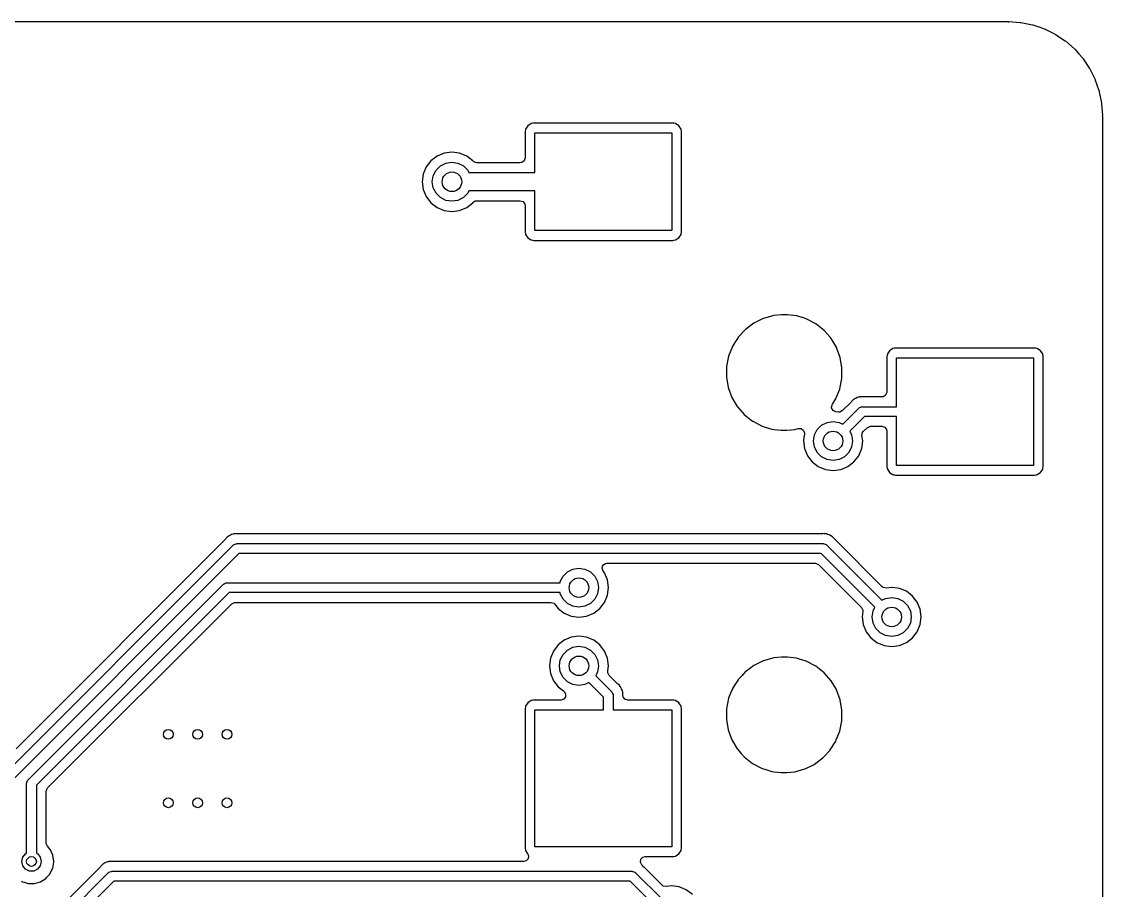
# Model space of a CAD drawing. Extents: x 0.6 to 14.8, y -5.2 to -0.6.
# Drawn here: x 13.93 to 14.8, y -1.293 to -0.594 of the extents above; entities that cross this region are included whole.
import ezdxf

# ---------------------------------------------------------------- set-up
doc = ezdxf.new("R2010")
doc.units = 0
doc.header["$MEASUREMENT"] = 0
doc.layers.add('BLACK', color=7, linetype='CONTINUOUS')

msp = doc.modelspace()

# ---------------------------------------------------------------- linework, layer by layer
at = {"layer": 'BLACK', "linetype": 'CONTINUOUS'}
for p, q in [((13.8593, -0.593524), (14.7239, -0.593524)), ((14.7239, -0.593524), (14.7244, -0.593677)), ((14.7244, -0.593677), (14.7248, -0.593558)), ((14.7248, -0.593567), (14.7248, -0.593549)), ((14.7248, -0.593549), (14.734, -0.594155)), ((14.7248, -0.593558), (14.7248, -0.593567)), ((14.734, -0.594155), (14.7346, -0.594221)), ((14.7346, -0.594221), (14.7438, -0.596055)), ((14.7438, -0.596055), (14.7443, -0.596187)), ((14.7443, -0.596187), (14.7507, -0.598373)), ((14.7507, -0.598373), (14.7532, -0.599208)), ((14.7532, -0.599208), (14.7536, -0.599403)), ((14.7536, -0.599403), (14.7621, -0.60356)), ((14.7621, -0.60356), (14.7625, -0.603815)), ((14.7625, -0.603815), (14.7703, -0.609037)), ((14.7703, -0.609037), (14.7707, -0.609348)), ((14.7707, -0.609348), (14.7778, -0.615546)), ((14.7778, -0.615546), (14.7782, -0.615906)), ((14.7782, -0.615906), (14.7813, -0.61944)), ((14.7813, -0.61944), (14.7844, -0.622974)), ((14.7844, -0.622974), (14.7847, -0.623378)), ((14.7847, -0.623378), (14.7899, -0.631194)), ((14.7899, -0.631194), (14.7901, -0.631635)), ((14.7901, -0.631635), (14.7943, -0.640067)), ((14.7943, -0.640067), (14.7945, -0.640537)), ((14.7945, -0.640537), (14.7971, -0.648097)), ((14.7971, -0.648097), (14.7975, -0.649439)), ((14.7975, -0.649439), (14.7976, -0.649931)), ((14.7976, -0.649931), (14.7995, -0.659151)), ((14.7995, -0.659151), (14.7995, -0.659656)), ((14.7995, -0.659656), (14.8002, -0.668899)), ((14.8002, -0.668899), (14.8, -0.669291)), ((14.8, -0.669291), (14.8002, -0.669762)), ((14.8002, -0.669762), (14.8002, -4.48772)), ((14.3374, -0.67738), (14.3356, -0.679991)), ((14.34, -0.675635), (14.3374, -0.67738)), ((14.3404, -0.67556), (14.34, -0.675635)), ((14.3413, -0.675383), (14.3404, -0.67556)), ((14.3404, -0.67556), (14.3404, -0.67556)), ((14.3423, -0.675177), (14.3413, -0.675383)), ((14.4541, -0.675177), (14.3423, -0.675177)), ((14.4551, -0.675383), (14.4541, -0.675177)), ((14.456, -0.67556), (14.4551, -0.675383)), ((14.4564, -0.675635), (14.456, -0.67556)), ((14.456, -0.67556), (14.456, -0.67556)), ((14.459, -0.67738), (14.4564, -0.675635)), ((14.4608, -0.679991), (14.459, -0.67738)), ((14.3356, -0.679991), (14.3352, -0.682293)), ((14.3352, -0.682293), (14.3352, -0.703268)), ((14.3431, -0.715059), (14.3431, -0.683071)), ((14.3431, -0.683071), (14.4533, -0.683071)), ((14.4533, -0.683071), (14.4533, -0.761811)), ((14.4612, -0.682293), (14.4608, -0.679991)), ((14.4612, -0.762589), (14.4612, -0.682293)), ((14.2642, -0.70179), (14.2593, -0.705579)), ((14.27, -0.699408), (14.2642, -0.70179)), ((14.2762, -0.698595), (14.27, -0.699408)), ((14.2823, -0.699408), (14.2762, -0.698595)), ((14.2881, -0.70179), (14.2823, -0.699408)), ((14.293, -0.705579), (14.2881, -0.70179)), ((14.3352, -0.703268), (14.3344, -0.705559)), ((14.2555, -0.710518), (14.2531, -0.716269)), ((14.2593, -0.705579), (14.2555, -0.710518)), ((14.2612, -0.717575), (14.2634, -0.713184)), ((14.2634, -0.713184), (14.2669, -0.709701)), ((14.2669, -0.709701), (14.2713, -0.707464)), ((14.2713, -0.707464), (14.2762, -0.706693)), ((14.2762, -0.706693), (14.281, -0.707464)), ((14.281, -0.707464), (14.2854, -0.709701)), ((14.2854, -0.709701), (14.2889, -0.713184)), ((14.2889, -0.713184), (14.2898, -0.715059)), ((14.2932, -0.705782), (14.293, -0.705579)), ((14.2933, -0.705963), (14.2932, -0.705782)), ((14.2934, -0.705942), (14.2933, -0.705963)), ((14.2939, -0.706421), (14.2934, -0.705942)), ((14.2962, -0.707165), (14.2939, -0.706421)), ((14.3313, -0.707165), (14.2962, -0.707165)), ((14.3325, -0.706975), (14.3313, -0.707165)), ((14.3344, -0.705559), (14.3325, -0.706975)), ((14.2531, -0.716269), (14.2523, -0.722441)), ((14.2523, -0.722441), (14.2531, -0.728613)), ((14.2604, -0.722441), (14.2612, -0.717575)), ((14.2612, -0.727307), (14.2604, -0.722441)), ((14.2898, -0.715059), (14.3431, -0.715059)), ((14.2531, -0.728613), (14.2555, -0.734364)), ((14.2634, -0.731697), (14.2612, -0.727307)), ((14.2898, -0.729823), (14.2889, -0.731697)), ((14.3431, -0.729823), (14.2898, -0.729823)), ((14.3431, -0.761811), (14.3431, -0.729823)), ((14.2555, -0.734364), (14.2593, -0.739302)), ((14.2593, -0.739302), (14.2642, -0.743092)), ((14.2669, -0.735181), (14.2634, -0.731697)), ((14.2713, -0.737418), (14.2669, -0.735181)), ((14.2762, -0.738189), (14.2713, -0.737418)), ((14.281, -0.737418), (14.2762, -0.738189)), ((14.2854, -0.735181), (14.281, -0.737418)), ((14.2889, -0.731697), (14.2854, -0.735181)), ((14.2881, -0.743092), (14.293, -0.739302)), ((14.293, -0.739302), (14.2932, -0.7391)), ((14.2932, -0.7391), (14.2933, -0.738919)), ((14.2933, -0.738919), (14.2934, -0.738992)), ((14.2934, -0.738992), (14.295, -0.737877)), ((14.295, -0.737877), (14.2962, -0.737717)), ((14.2962, -0.737717), (14.3313, -0.737717)), ((14.3313, -0.737717), (14.3336, -0.738461)), ((14.3336, -0.738461), (14.335, -0.74041)), ((14.2642, -0.743092), (14.27, -0.745474)), ((14.27, -0.745474), (14.2762, -0.746287)), ((14.2762, -0.746287), (14.2823, -0.745474)), ((14.2823, -0.745474), (14.2881, -0.743092)), ((14.335, -0.74041), (14.3352, -0.741614)), ((14.3352, -0.741614), (14.3352, -0.762589)), ((14.3352, -0.762589), (14.3356, -0.764891)), ((14.3356, -0.764891), (14.3374, -0.767502)), ((14.4533, -0.761811), (14.3431, -0.761811)), ((14.459, -0.767502), (14.4608, -0.764891)), ((14.4608, -0.764891), (14.4612, -0.762589)), ((14.3374, -0.767502), (14.34, -0.769247)), ((14.34, -0.769247), (14.3404, -0.769322)), ((14.3404, -0.769322), (14.3404, -0.769322)), ((14.3404, -0.769322), (14.3413, -0.769499)), ((14.3413, -0.769499), (14.3423, -0.769705)), ((14.3423, -0.769705), (14.4541, -0.769705)), ((14.4541, -0.769705), (14.4551, -0.769499)), ((14.4551, -0.769499), (14.456, -0.769322)), ((14.456, -0.769322), (14.4564, -0.769247)), ((14.456, -0.769322), (14.456, -0.769322)), ((14.4564, -0.769247), (14.459, -0.767502)), ((14.5236, -0.834137), (14.5195, -0.836187)), ((14.527, -0.832488), (14.5236, -0.834137)), ((14.5271, -0.832409), (14.527, -0.832488)), ((14.527, -0.832488), (14.527, -0.832488)), ((14.5354, -0.83009), (14.5271, -0.832409)), ((14.5417, -0.829508), (14.5354, -0.83009)), ((14.5466, -0.829508), (14.5417, -0.829508)), ((14.5514, -0.830074), (14.5466, -0.829508)), ((14.5534, -0.830308), (14.5514, -0.830074)), ((14.5536, -0.830329), (14.5534, -0.830308)), ((14.5534, -0.830308), (14.5534, -0.830308)), ((14.5537, -0.830382), (14.5536, -0.830329)), ((14.5585, -0.831856), (14.5537, -0.830382)), ((14.5537, -0.830382), (14.5537, -0.830382)), ((14.5617, -0.832862), (14.5585, -0.831856)), ((14.5693, -0.836839), (14.5617, -0.832862)), ((14.5126, -0.841298), (14.5068, -0.84757)), ((14.5195, -0.836187), (14.5126, -0.841298)), ((14.576, -0.842127), (14.5693, -0.836839)), ((14.5761, -0.842261), (14.576, -0.842127)), ((14.5808, -0.84757), (14.5761, -0.842261)), ((14.5057, -0.849408), (14.5023, -0.854794)), ((14.5067, -0.847721), (14.5057, -0.849408)), ((14.5068, -0.84757), (14.5067, -0.847721)), ((14.5067, -0.847721), (14.5067, -0.847721)), ((14.5816, -0.848549), (14.5808, -0.84757)), ((14.5817, -0.848703), (14.5816, -0.848549)), ((14.5859, -0.855736), (14.5817, -0.848703)), ((14.5817, -0.848703), (14.5817, -0.848703)), ((14.5009, -0.858269), (14.4991, -0.862728)), ((14.5022, -0.85496), (14.5009, -0.858269)), ((14.5023, -0.854794), (14.5022, -0.85496)), ((14.5022, -0.85496), (14.5022, -0.85496)), ((14.586, -0.85589), (14.5859, -0.855736)), ((14.5859, -0.855736), (14.5859, -0.855736)), ((14.589, -0.863904), (14.586, -0.85589)), ((14.627, -0.861093), (14.6265, -0.863396)), ((14.6287, -0.858482), (14.627, -0.861093)), ((14.6313, -0.856738), (14.6287, -0.858482)), ((14.6317, -0.856663), (14.6313, -0.856738)), ((14.6327, -0.856459), (14.6317, -0.856663)), ((14.6317, -0.856663), (14.6317, -0.856663)), ((14.6336, -0.85628), (14.6327, -0.856459)), ((14.7454, -0.85628), (14.6336, -0.85628)), ((14.7463, -0.856459), (14.7454, -0.85628)), ((14.7474, -0.856663), (14.7463, -0.856459)), ((14.7477, -0.856738), (14.7474, -0.856663)), ((14.7474, -0.856663), (14.7474, -0.856663)), ((14.7503, -0.858482), (14.7477, -0.856738)), ((14.7521, -0.861093), (14.7503, -0.858482)), ((14.7525, -0.863396), (14.7521, -0.861093)), ((14.4991, -0.862728), (14.4974, -0.871105)), ((14.5904, -0.872322), (14.589, -0.863904)), ((14.6265, -0.863396), (14.6265, -0.891752)), ((14.6344, -0.903543), (14.6344, -0.864173)), ((14.6344, -0.864173), (14.7447, -0.864173)), ((14.7447, -0.864173), (14.7447, -0.950787)), ((14.7525, -0.951565), (14.7525, -0.863396)), ((14.4974, -0.876977), (14.4973, -0.879646)), ((14.4974, -0.871105), (14.4974, -0.872501)), ((14.4974, -0.872501), (14.4974, -0.876977)), ((14.5903, -0.880863), (14.5904, -0.872322)), ((14.4973, -0.879646), (14.4988, -0.888065)), ((14.5886, -0.889241), (14.5903, -0.880863)), ((14.4988, -0.888065), (14.5017, -0.896079)), ((14.5017, -0.896079), (14.5018, -0.896232)), ((14.5018, -0.896232), (14.5018, -0.896232)), ((14.5018, -0.896232), (14.5053, -0.902006)), ((14.5856, -0.896802), (14.5886, -0.889407)), ((14.5886, -0.889407), (14.5886, -0.889241)), ((14.6025, -0.896252), (14.6016, -0.896802)), ((14.603, -0.896169), (14.6025, -0.896252)), ((14.6038, -0.895918), (14.603, -0.896169)), ((14.6039, -0.895881), (14.6038, -0.895918)), ((14.6042, -0.895739), (14.6039, -0.895881)), ((14.6039, -0.895881), (14.6039, -0.895881)), ((14.6046, -0.895726), (14.6042, -0.895739)), ((14.6054, -0.895695), (14.6046, -0.895726)), ((14.6046, -0.895726), (14.6046, -0.895726)), ((14.6056, -0.895682), (14.6054, -0.895695)), ((14.6058, -0.89565), (14.6056, -0.895682)), ((14.6065, -0.89565), (14.6058, -0.89565)), ((14.6067, -0.895647), (14.6065, -0.89565)), ((14.607, -0.895635), (14.6067, -0.895647)), ((14.6086, -0.895574), (14.607, -0.895635)), ((14.6088, -0.895638), (14.6086, -0.895574)), ((14.609, -0.89565), (14.6088, -0.895638)), ((14.6226, -0.89565), (14.609, -0.89565)), ((14.6238, -0.895459), (14.6226, -0.89565)), ((14.6258, -0.894043), (14.6238, -0.895459)), ((14.6265, -0.891752), (14.6258, -0.894043)), ((14.5053, -0.902006), (14.5061, -0.903419)), ((14.5061, -0.903419), (14.5062, -0.903554)), ((14.5062, -0.903554), (14.5062, -0.903554)), ((14.5062, -0.903554), (14.51, -0.907864)), ((14.5821, -0.904394), (14.5824, -0.902006)), ((14.5833, -0.906511), (14.5821, -0.904394)), ((14.5824, -0.902006), (14.5827, -0.901604)), ((14.5827, -0.901604), (14.5844, -0.898851)), ((14.5844, -0.898851), (14.5855, -0.897174)), ((14.5855, -0.897174), (14.5856, -0.896802)), ((14.5977, -0.899875), (14.5909, -0.906725)), ((14.5911, -0.917659), (14.6041, -0.904696)), ((14.5981, -0.899479), (14.5977, -0.899875)), ((14.5988, -0.898564), (14.5981, -0.899479)), ((14.5991, -0.898376), (14.5988, -0.898564)), ((14.5998, -0.897809), (14.5991, -0.898371)), ((14.5991, -0.898371), (14.5991, -0.898375)), ((14.5991, -0.898375), (14.5991, -0.898376)), ((14.6, -0.897637), (14.5998, -0.897809)), ((14.6002, -0.897479), (14.6, -0.897637)), ((14.6005, -0.897326), (14.6002, -0.897479)), ((14.6011, -0.897065), (14.6005, -0.897326)), ((14.6016, -0.896802), (14.6011, -0.897065)), ((14.6041, -0.904696), (14.6044, -0.904552)), ((14.6044, -0.904552), (14.6045, -0.904295)), ((14.6045, -0.904295), (14.6054, -0.90401)), ((14.6054, -0.90401), (14.6062, -0.903592)), ((14.6062, -0.903592), (14.6066, -0.903641)), ((14.6066, -0.903641), (14.6069, -0.903543)), ((14.6069, -0.903543), (14.6344, -0.903543)), ((14.51, -0.907864), (14.5117, -0.909841)), ((14.5117, -0.909841), (14.5184, -0.91513)), ((14.5854, -0.907548), (14.5833, -0.906511)), ((14.5876, -0.907834), (14.5854, -0.907548)), ((14.5887, -0.907819), (14.5876, -0.907834)), ((14.5909, -0.906725), (14.5887, -0.907819)), ((14.6085, -0.911417), (14.5967, -0.923226)), ((14.6344, -0.911417), (14.6085, -0.911417)), ((14.6344, -0.950787), (14.6344, -0.911417)), ((14.5184, -0.91513), (14.5186, -0.915213)), ((14.5186, -0.915213), (14.5186, -0.915213)), ((14.5186, -0.915213), (14.5191, -0.915473)), ((14.5191, -0.915473), (14.526, -0.919107)), ((14.526, -0.919107), (14.5285, -0.919883)), ((14.5285, -0.919883), (14.534, -0.921587)), ((14.534, -0.921587), (14.534, -0.921587)), ((14.534, -0.921587), (14.5342, -0.92164)), ((14.5342, -0.92164), (14.5343, -0.921661)), ((14.5343, -0.921661), (14.5343, -0.921661)), ((14.5343, -0.921661), (14.5358, -0.92183)), ((14.5358, -0.92183), (14.5411, -0.922461)), ((14.5411, -0.922461), (14.546, -0.922461)), ((14.546, -0.922461), (14.5524, -0.921878)), ((14.5524, -0.921878), (14.5552, -0.921073)), ((14.5552, -0.921073), (14.5576, -0.921167)), ((14.5576, -0.921167), (14.5595, -0.922659)), ((14.5595, -0.922659), (14.5602, -0.924977)), ((14.5683, -0.926236), (14.5705, -0.921846)), ((14.5705, -0.921846), (14.574, -0.918362)), ((14.574, -0.918362), (14.5784, -0.916125)), ((14.5784, -0.916125), (14.5832, -0.915354)), ((14.5832, -0.915354), (14.5881, -0.916125)), ((14.5881, -0.916125), (14.5911, -0.917659)), ((14.6076, -0.923456), (14.6106, -0.920453)), ((14.6106, -0.920453), (14.6128, -0.919359)), ((14.6128, -0.919359), (14.6134, -0.919311)), ((14.6134, -0.919311), (14.6226, -0.919311)), ((14.6226, -0.919311), (14.6249, -0.920055)), ((14.6249, -0.920055), (14.6263, -0.922004)), ((14.6263, -0.922004), (14.6265, -0.923209)), ((14.5598, -0.928043), (14.5594, -0.931102)), ((14.5594, -0.931102), (14.5602, -0.937274)), ((14.5602, -0.925333), (14.5598, -0.928043)), ((14.5602, -0.924977), (14.5602, -0.925333)), ((14.5675, -0.931102), (14.5683, -0.926236)), ((14.5683, -0.935969), (14.5675, -0.931102)), ((14.5967, -0.923226), (14.5982, -0.926236)), ((14.5982, -0.926236), (14.599, -0.931102)), ((14.599, -0.931102), (14.5982, -0.935969)), ((14.6063, -0.937274), (14.6071, -0.931102)), ((14.6065, -0.926721), (14.6069, -0.924353)), ((14.6071, -0.931102), (14.6065, -0.926721)), ((14.6069, -0.924353), (14.6076, -0.923456)), ((14.6265, -0.923209), (14.6265, -0.951565)), ((14.5602, -0.937274), (14.5603, -0.93751)), ((14.5603, -0.93751), (14.5604, -0.937722)), ((14.5604, -0.937722), (14.5626, -0.943025)), ((14.5705, -0.940359), (14.5683, -0.935969)), ((14.5982, -0.935969), (14.596, -0.940359)), ((14.6039, -0.943025), (14.6061, -0.937722)), ((14.6061, -0.937722), (14.6062, -0.93751)), ((14.6062, -0.93751), (14.6063, -0.937274)), ((14.5626, -0.943025), (14.5664, -0.947964)), ((14.5664, -0.947964), (14.5713, -0.951753)), ((14.574, -0.943843), (14.5705, -0.940359)), ((14.5784, -0.94608), (14.574, -0.943843)), ((14.5832, -0.94685), (14.5784, -0.94608)), ((14.5881, -0.94608), (14.5832, -0.94685)), ((14.5925, -0.943843), (14.5881, -0.94608)), ((14.596, -0.940359), (14.5925, -0.943843)), ((14.5952, -0.951753), (14.6001, -0.947964)), ((14.6001, -0.947964), (14.6039, -0.943025)), ((14.5713, -0.951753), (14.5771, -0.954136)), ((14.5771, -0.954136), (14.5832, -0.954948)), ((14.5832, -0.954948), (14.5894, -0.954136)), ((14.5894, -0.954136), (14.5952, -0.951753)), ((14.6265, -0.951565), (14.6266, -0.951851)), ((14.6266, -0.951851), (14.6268, -0.952987)), ((14.6268, -0.952987), (14.627, -0.953867)), ((14.627, -0.953867), (14.6287, -0.956478)), ((14.6287, -0.956478), (14.6313, -0.958223)), ((14.7447, -0.950787), (14.6344, -0.950787)), ((14.7477, -0.958223), (14.7503, -0.956478)), ((14.7503, -0.956478), (14.7521, -0.953867)), ((14.7521, -0.953867), (14.7523, -0.952987)), ((14.7523, -0.952987), (14.7525, -0.951851)), ((14.7525, -0.951851), (14.7525, -0.951565)), ((14.6313, -0.958223), (14.6317, -0.958298)), ((14.6317, -0.958298), (14.6317, -0.958298)), ((14.6317, -0.958298), (14.6326, -0.958476)), ((14.6326, -0.958476), (14.6336, -0.958681)), ((14.6336, -0.958681), (14.7454, -0.958681)), ((14.7454, -0.958681), (14.7465, -0.958476)), ((14.7465, -0.958476), (14.7474, -0.958298)), ((14.7474, -0.958298), (14.7477, -0.958223)), ((14.7474, -0.958298), (14.7474, -0.958298)), ((14.0941, -1.00971), (14.0938, -1.01011)), ((14.0946, -1.00909), (14.0941, -1.00971)), ((14.0948, -1.0088), (14.0946, -1.00909)), ((14.0946, -1.00909), (14.0946, -1.00909)), ((14.0951, -1.00861), (14.0948, -1.0088)), ((14.0952, -1.00861), (14.0951, -1.00861)), ((14.0951, -1.00861), (14.0951, -1.00861)), ((14.0959, -1.00804), (14.0952, -1.00861)), ((14.096, -1.00787), (14.0959, -1.00804)), ((14.0962, -1.00772), (14.096, -1.00787)), ((14.0972, -1.0073), (14.0962, -1.00772)), ((14.0977, -1.00704), (14.0972, -1.0073)), ((14.0986, -1.00649), (14.0977, -1.00704)), ((14.099, -1.0064), (14.0986, -1.00649)), ((14.0999, -1.00615), (14.099, -1.0064)), ((14.1003, -1.00598), (14.0999, -1.00612)), ((14.0999, -1.00612), (14.0999, -1.00612)), ((14.0999, -1.00612), (14.0999, -1.00615)), ((14.1006, -1.00596), (14.1003, -1.00598)), ((14.1014, -1.00593), (14.1006, -1.00596)), ((14.1006, -1.00596), (14.1006, -1.00596)), ((14.1016, -1.00592), (14.1014, -1.00593)), ((14.1018, -1.00589), (14.1016, -1.00592)), ((14.1026, -1.00589), (14.1018, -1.00589)), ((14.1027, -1.00588), (14.1026, -1.00589)), ((14.1031, -1.00587), (14.1027, -1.00588)), ((14.1047, -1.00581), (14.1031, -1.00587)), ((14.1049, -1.00587), (14.1047, -1.00581)), ((14.105, -1.00589), (14.1049, -1.00587)), ((14.2581, -1.00589), (14.105, -1.00589)), ((14.5743, -1.00589), (14.2581, -1.00589)), ((14.5748, -1.00585), (14.5743, -1.00589)), ((14.5749, -1.00584), (14.5748, -1.00585)), ((14.576, -1.0057), (14.5749, -1.00584)), ((14.5763, -1.00578), (14.576, -1.0057)), ((14.5772, -1.00589), (14.5763, -1.00578)), ((14.5763, -1.00578), (14.5763, -1.00578)), ((14.5763, -1.00578), (14.5763, -1.00578)), ((14.5775, -1.00589), (14.5772, -1.00589)), ((14.5777, -1.00591), (14.5775, -1.00589)), ((14.578, -1.00601), (14.5777, -1.00591)), ((14.5787, -1.0063), (14.578, -1.00601)), ((14.578, -1.00601), (14.578, -1.00601)), ((14.5792, -1.00647), (14.5787, -1.0063)), ((14.5802, -1.00671), (14.5792, -1.00647)), ((14.5805, -1.00692), (14.5802, -1.00671)), ((14.5806, -1.00697), (14.5805, -1.00692)), ((14.5805, -1.00692), (14.5805, -1.00692)), ((14.5814, -1.00738), (14.5806, -1.00697)), ((14.5818, -1.00754), (14.5814, -1.00738)), ((14.5821, -1.00779), (14.5818, -1.00754)), ((14.5827, -1.00834), (14.5821, -1.00779)), ((14.5828, -1.00847), (14.5827, -1.00834)), ((14.583, -1.00857), (14.5828, -1.00847)), ((14.5835, -1.00912), (14.583, -1.00857)), ((14.5836, -1.00922), (14.5835, -1.00912)), ((14.585, -1.01054), (14.5836, -1.00922)), ((13.8954, -1.21966), (14.1001, -1.01493)), ((14.0938, -1.01011), (13.9251, -1.17886)), ((14.1001, -1.01493), (14.1004, -1.01479)), ((14.1004, -1.01479), (14.1006, -1.01453)), ((14.1006, -1.01453), (14.1015, -1.01425)), ((14.1015, -1.01425), (14.1023, -1.01383)), ((14.1023, -1.01383), (14.1026, -1.01388)), ((14.1026, -1.01388), (14.1029, -1.01378)), ((14.1029, -1.01378), (14.5754, -1.01378)), ((14.5754, -1.01378), (14.5757, -1.01388)), ((14.5757, -1.01388), (14.576, -1.01383)), ((14.576, -1.01383), (14.5768, -1.01425)), ((14.5768, -1.01425), (14.5777, -1.01453)), ((14.5777, -1.01453), (14.5779, -1.01479)), ((14.5779, -1.01479), (14.5781, -1.01493)), ((14.5781, -1.01493), (14.6226, -1.05939)), ((14.5851, -1.01072), (14.585, -1.01054)), ((14.5852, -1.01084), (14.5851, -1.01072)), ((14.6228, -1.04846), (14.5852, -1.01084)), ((14.1046, -1.02165), (13.9021, -1.22407)), ((14.5737, -1.02165), (14.1046, -1.02165)), ((14.617, -1.06496), (14.5737, -1.02165)), ((14.3693, -1.03647), (14.3736, -1.03424)), ((14.3736, -1.03424), (14.3785, -1.03346)), ((14.3785, -1.03346), (14.3834, -1.03424)), ((14.3834, -1.03424), (14.3878, -1.03647)), ((14.3972, -1.03355), (14.3979, -1.03124)), ((14.398, -1.03582), (14.3972, -1.03355)), ((14.3979, -1.03124), (14.3998, -1.02977)), ((14.3992, -1.03729), (14.398, -1.03582)), ((14.3998, -1.02977), (14.4011, -1.02955)), ((14.4011, -1.02955), (14.5443, -1.02955)), ((14.5443, -1.02955), (14.5688, -1.02955)), ((14.5688, -1.02955), (14.5711, -1.03029)), ((14.5711, -1.03029), (14.5716, -1.03069)), ((14.5716, -1.03069), (14.6061, -1.06519)), ((14.3634, -1.04528), (14.3635, -1.04435)), ((14.3635, -1.04435), (14.3658, -1.03996)), ((14.3658, -1.03996), (14.3693, -1.03647)), ((14.3878, -1.03647), (14.3913, -1.03996)), ((14.3913, -1.03996), (14.3935, -1.04435)), ((14.3935, -1.04435), (14.3943, -1.04921)), ((14.4015, -1.04304), (14.3992, -1.03729)), ((14.4024, -1.04921), (14.4015, -1.04304)), ((13.9348, -1.20393), (14.0923, -1.04643)), ((14.0967, -1.05315), (13.9415, -1.20834)), ((14.0923, -1.04643), (14.0925, -1.04628)), ((14.0925, -1.04628), (14.0927, -1.04603)), ((14.0927, -1.04603), (14.0936, -1.04574)), ((14.0936, -1.04574), (14.0944, -1.04532)), ((14.0944, -1.04532), (14.0947, -1.04537)), ((14.0947, -1.04537), (14.095, -1.04528)), ((14.095, -1.04528), (14.3634, -1.04528)), ((14.3634, -1.05315), (14.0967, -1.05315)), ((14.3635, -1.05408), (14.3634, -1.05315)), ((14.3943, -1.04921), (14.3935, -1.05408)), ((14.4015, -1.05538), (14.4024, -1.04921)), ((14.6237, -1.04913), (14.6228, -1.04846)), ((14.6261, -1.04957), (14.6237, -1.04913)), ((14.6305, -1.04899), (14.6261, -1.04957)), ((14.6307, -1.04902), (14.6305, -1.04899)), ((14.6308, -1.04903), (14.6307, -1.04902)), ((14.6367, -1.0498), (14.6308, -1.04903)), ((14.6424, -1.05218), (14.6367, -1.0498)), ((14.6473, -1.05597), (14.6424, -1.05218)), ((13.9505, -1.21047), (14.0988, -1.06218)), ((14.0988, -1.06218), (14.101, -1.06109)), ((14.101, -1.06109), (14.1016, -1.06104)), ((14.1016, -1.06104), (14.3559, -1.06104)), ((14.3559, -1.06104), (14.3582, -1.06179)), ((14.3582, -1.06179), (14.359, -1.06257)), ((14.3658, -1.05847), (14.3635, -1.05408)), ((14.3693, -1.06195), (14.3658, -1.05847)), ((14.3736, -1.06419), (14.3693, -1.06195)), ((14.3878, -1.06195), (14.3834, -1.06419)), ((14.3913, -1.05847), (14.3878, -1.06195)), ((14.3935, -1.05408), (14.3913, -1.05847)), ((14.3954, -1.06607), (14.3992, -1.06114)), ((14.3992, -1.06114), (14.4015, -1.05538)), ((14.6226, -1.05939), (14.6256, -1.05786)), ((14.6256, -1.05786), (14.6305, -1.05709)), ((14.6305, -1.05709), (14.6353, -1.05786)), ((14.6353, -1.05786), (14.6397, -1.06009)), ((14.6397, -1.06009), (14.6432, -1.06358)), ((14.6511, -1.06091), (14.6473, -1.05597)), ((14.6535, -1.06666), (14.6511, -1.06091)), ((14.359, -1.06257), (14.3617, -1.06607)), ((14.3617, -1.06607), (14.3666, -1.06986)), ((14.3666, -1.06986), (14.3723, -1.07225)), ((14.3785, -1.06496), (14.3736, -1.06419)), ((14.3834, -1.06419), (14.3785, -1.06496)), ((14.3847, -1.07225), (14.3904, -1.06986)), ((14.3904, -1.06986), (14.3954, -1.06607)), ((14.6061, -1.06519), (14.6072, -1.06734)), ((14.6072, -1.06845), (14.6066, -1.07283)), ((14.6072, -1.06734), (14.6072, -1.06845)), ((14.6147, -1.07283), (14.6155, -1.06797)), ((14.6155, -1.06797), (14.617, -1.06496)), ((14.6432, -1.06358), (14.6455, -1.06797)), ((14.6455, -1.06797), (14.6462, -1.07283)), ((14.6543, -1.07283), (14.6535, -1.06666)), ((14.3723, -1.07225), (14.3785, -1.07306)), ((14.3785, -1.07306), (14.3847, -1.07225)), ((14.6066, -1.07283), (14.6074, -1.07901)), ((14.6074, -1.07901), (14.6098, -1.08476)), ((14.6155, -1.0777), (14.6147, -1.07283)), ((14.6177, -1.08209), (14.6155, -1.0777)), ((14.6455, -1.0777), (14.6432, -1.08209)), ((14.6462, -1.07283), (14.6455, -1.0777)), ((14.6511, -1.08476), (14.6535, -1.07901)), ((14.6535, -1.07901), (14.6543, -1.07283)), ((14.6098, -1.08476), (14.6136, -1.0897)), ((14.6212, -1.08558), (14.6177, -1.08209)), ((14.6256, -1.08781), (14.6212, -1.08558)), ((14.6305, -1.08858), (14.6256, -1.08781)), ((14.6353, -1.08781), (14.6305, -1.08858)), ((14.6397, -1.08558), (14.6353, -1.08781)), ((14.6432, -1.08209), (14.6397, -1.08558)), ((14.6473, -1.0897), (14.6511, -1.08476)), ((14.3617, -1.09534), (14.3579, -1.10028)), ((14.3666, -1.09155), (14.3617, -1.09534)), ((14.3723, -1.08917), (14.3666, -1.09155)), ((14.3785, -1.08836), (14.3723, -1.08917)), ((14.3736, -1.09723), (14.3785, -1.09646)), ((14.3847, -1.08917), (14.3785, -1.08836)), ((14.3785, -1.09646), (14.3834, -1.09723)), ((14.3904, -1.09155), (14.3847, -1.08917)), ((14.3954, -1.09534), (14.3904, -1.09155)), ((14.3992, -1.10028), (14.3954, -1.09534)), ((14.6136, -1.0897), (14.6186, -1.09349)), ((14.6186, -1.09349), (14.6243, -1.09587)), ((14.6243, -1.09587), (14.6305, -1.09668)), ((14.6305, -1.09668), (14.6367, -1.09587)), ((14.6367, -1.09587), (14.6424, -1.09349)), ((14.6424, -1.09349), (14.6473, -1.0897)), ((14.3579, -1.10028), (14.3555, -1.10603)), ((14.3635, -1.10734), (14.3658, -1.10295)), ((14.3658, -1.10295), (14.3693, -1.09946)), ((14.3693, -1.09946), (14.3736, -1.09723)), ((14.3834, -1.09723), (14.3878, -1.09946)), ((14.3878, -1.09946), (14.3913, -1.10295)), ((14.3913, -1.10295), (14.3935, -1.10734)), ((14.4015, -1.10603), (14.3992, -1.10028)), ((14.5354, -1.10568), (14.5271, -1.108)), ((14.5417, -1.1051), (14.5354, -1.10568)), ((14.5466, -1.1051), (14.5417, -1.1051)), ((14.5514, -1.10566), (14.5466, -1.1051)), ((14.5534, -1.1059), (14.5514, -1.10566)), ((14.3555, -1.10603), (14.3547, -1.1122)), ((14.3547, -1.1122), (14.3555, -1.11838)), ((14.3628, -1.1122), (14.3635, -1.10734)), ((14.3635, -1.11707), (14.3628, -1.1122)), ((14.3935, -1.10734), (14.3943, -1.1122)), ((14.3943, -1.1122), (14.3935, -1.11707)), ((14.4024, -1.1122), (14.4015, -1.10603)), ((14.4019, -1.11606), (14.4024, -1.1122)), ((14.5195, -1.11178), (14.5159, -1.11445)), ((14.5254, -1.10885), (14.5195, -1.11178)), ((14.527, -1.10808), (14.5254, -1.10885)), ((14.5271, -1.108), (14.527, -1.10808)), ((14.527, -1.10808), (14.527, -1.10808)), ((14.5536, -1.10592), (14.5534, -1.1059)), ((14.5534, -1.1059), (14.5534, -1.1059)), ((14.5537, -1.10597), (14.5536, -1.10592)), ((14.557, -1.10699), (14.5537, -1.10597)), ((14.5537, -1.10597), (14.5537, -1.10597)), ((14.5617, -1.10845), (14.557, -1.10699)), ((14.5693, -1.11243), (14.5617, -1.10845)), ((14.576, -1.11772), (14.5693, -1.11243)), ((14.3555, -1.11838), (14.3579, -1.12413)), ((14.3658, -1.12146), (14.3635, -1.11707)), ((14.3693, -1.12495), (14.3658, -1.12146)), ((14.3935, -1.11707), (14.392, -1.12008)), ((14.392, -1.12008), (14.4049, -1.13304)), ((14.4018, -1.11659), (14.4019, -1.11606)), ((14.4018, -1.1177), (14.4018, -1.11659)), ((14.4029, -1.11985), (14.4018, -1.1177)), ((14.4097, -1.1267), (14.4029, -1.11985)), ((14.5099, -1.11985), (14.5068, -1.12316)), ((14.5125, -1.11702), (14.5099, -1.11985)), ((14.5126, -1.11689), (14.5125, -1.11702)), ((14.513, -1.1166), (14.5126, -1.11689)), ((14.5159, -1.11445), (14.513, -1.1166)), ((14.5761, -1.11785), (14.576, -1.11772)), ((14.5814, -1.12392), (14.5761, -1.11785)), ((14.3579, -1.12413), (14.3617, -1.12907)), ((14.3617, -1.12907), (14.366, -1.13237)), ((14.3736, -1.12718), (14.3693, -1.12495)), ((14.3785, -1.12795), (14.3736, -1.12718)), ((14.3834, -1.12718), (14.3785, -1.12795)), ((14.3864, -1.12565), (14.3834, -1.12718)), ((14.3982, -1.13746), (14.3864, -1.12565)), ((14.4101, -1.12705), (14.4097, -1.1267)), ((14.4111, -1.12774), (14.4101, -1.12705)), ((14.4112, -1.12805), (14.4111, -1.12774)), ((14.4112, -1.12806), (14.4112, -1.12805)), ((14.4118, -1.12877), (14.4112, -1.12806)), ((14.412, -1.12894), (14.4118, -1.12877)), ((14.4121, -1.12913), (14.412, -1.12894)), ((14.4125, -1.13009), (14.4121, -1.12913)), ((14.4128, -1.1306), (14.4125, -1.13009)), ((14.4134, -1.13149), (14.4128, -1.1306)), ((14.4134, -1.13194), (14.4134, -1.13149)), ((14.5022, -1.13055), (14.5007, -1.13424)), ((14.5023, -1.13038), (14.5022, -1.13055)), ((14.5022, -1.13055), (14.5022, -1.13055)), ((14.5042, -1.12739), (14.5023, -1.13038)), ((14.5067, -1.12331), (14.5042, -1.12739)), ((14.5068, -1.12316), (14.5067, -1.12331)), ((14.5067, -1.12331), (14.5067, -1.12331)), ((14.5816, -1.12414), (14.5814, -1.12392)), ((14.5817, -1.12429), (14.5816, -1.12414)), ((14.5859, -1.13133), (14.5817, -1.12429)), ((14.5817, -1.12429), (14.5817, -1.12429)), ((14.586, -1.13148), (14.5859, -1.13133)), ((14.5859, -1.13133), (14.5859, -1.13133)), ((14.589, -1.13949), (14.586, -1.13148)), ((14.34, -1.1402), (14.3374, -1.14195)), ((14.3404, -1.14013), (14.34, -1.1402)), ((14.3415, -1.13991), (14.3404, -1.14013)), ((14.3404, -1.14013), (14.3404, -1.14013)), ((14.3423, -1.13974), (14.3415, -1.13991)), ((14.3641, -1.13974), (14.3423, -1.13974)), ((14.3663, -1.13906), (14.3641, -1.13974)), ((14.366, -1.13237), (14.3665, -1.13275)), ((14.3678, -1.13715), (14.3663, -1.13906)), ((14.3665, -1.13275), (14.3678, -1.13474)), ((14.3678, -1.13474), (14.3678, -1.13715)), ((14.3982, -1.14764), (14.3982, -1.13746)), ((14.4049, -1.13304), (14.4051, -1.13333)), ((14.4051, -1.13333), (14.4053, -1.13351)), ((14.4053, -1.13351), (14.4056, -1.13439)), ((14.4056, -1.13439), (14.406, -1.13521)), ((14.406, -1.13521), (14.406, -1.13552)), ((14.406, -1.13552), (14.4061, -1.13583)), ((14.4061, -1.13583), (14.4061, -1.14764)), ((14.4137, -1.13276), (14.4134, -1.13194)), ((14.4137, -1.13285), (14.4137, -1.13276)), ((14.4139, -1.13318), (14.4137, -1.13285)), ((14.4137, -1.13285), (14.4137, -1.13285)), ((14.4139, -1.13427), (14.4139, -1.13318)), ((14.4139, -1.13435), (14.4139, -1.13427)), ((14.4139, -1.13455), (14.4139, -1.13435)), ((14.414, -1.13473), (14.4139, -1.13455)), ((14.414, -1.13549), (14.414, -1.13473)), ((14.414, -1.13564), (14.414, -1.13549)), ((14.414, -1.13581), (14.414, -1.13564)), ((14.414, -1.13599), (14.414, -1.13581)), ((14.4142, -1.13705), (14.414, -1.13599)), ((14.4156, -1.139), (14.4142, -1.13705)), ((14.4179, -1.13974), (14.4156, -1.139)), ((14.4541, -1.13974), (14.4179, -1.13974)), ((14.4549, -1.13991), (14.4541, -1.13974)), ((14.456, -1.14013), (14.4549, -1.13991)), ((14.4564, -1.1402), (14.456, -1.14013)), ((14.456, -1.14013), (14.456, -1.14013)), ((14.459, -1.14195), (14.4564, -1.1402)), ((14.4991, -1.13832), (14.4974, -1.1467)), ((14.5007, -1.13424), (14.4991, -1.13832)), ((14.5904, -1.14791), (14.589, -1.13949)), ((14.3355, -1.14523), (14.3352, -1.14686)), ((14.3352, -1.14686), (14.3352, -1.25865)), ((14.3356, -1.14493), (14.3355, -1.14523)), ((14.3374, -1.14195), (14.3356, -1.14456)), ((14.3356, -1.14456), (14.3356, -1.14493)), ((14.3356, -1.14493), (14.3356, -1.14493)), ((14.3431, -1.25787), (14.3431, -1.14764)), ((14.3431, -1.14764), (14.3982, -1.14764)), ((14.4061, -1.14764), (14.4533, -1.14764)), ((14.4533, -1.14764), (14.4533, -1.25787)), ((14.4608, -1.14456), (14.459, -1.14195)), ((14.4608, -1.14493), (14.4608, -1.14456)), ((14.4609, -1.14523), (14.4608, -1.14493)), ((14.4608, -1.14493), (14.4608, -1.14493)), ((14.4612, -1.14686), (14.4609, -1.14523)), ((14.4612, -1.25865), (14.4612, -1.14686)), ((14.4974, -1.14924), (14.4973, -1.15504)), ((14.4974, -1.1467), (14.4974, -1.14924)), ((14.5904, -1.14809), (14.5904, -1.14791)), ((14.5904, -1.15138), (14.5904, -1.14809)), ((14.5904, -1.14809), (14.5904, -1.14809)), ((14.4973, -1.15504), (14.4973, -1.15524)), ((14.4973, -1.15524), (14.4988, -1.16366)), ((14.5886, -1.16483), (14.5903, -1.15645)), ((14.5903, -1.15645), (14.5904, -1.15138)), ((14.4988, -1.16366), (14.5017, -1.17167)), ((14.5858, -1.17182), (14.5879, -1.16653)), ((14.5879, -1.16653), (14.5886, -1.16483)), ((14.5017, -1.17167), (14.5018, -1.17182)), ((14.5018, -1.17182), (14.5018, -1.17182)), ((14.5018, -1.17182), (14.506, -1.17886)), ((14.581, -1.17979), (14.5854, -1.17292)), ((14.5854, -1.17292), (14.5855, -1.17277)), ((14.5855, -1.17277), (14.5858, -1.17182)), ((14.506, -1.17886), (14.5061, -1.17901)), ((14.5061, -1.17901), (14.5062, -1.17914)), ((14.5062, -1.17914), (14.5062, -1.17914)), ((14.5062, -1.17914), (14.5093, -1.18264)), ((14.5093, -1.18264), (14.5117, -1.18543)), ((14.5758, -1.18554), (14.5808, -1.18012)), ((14.5808, -1.18012), (14.5809, -1.17999)), ((14.5808, -1.18012), (14.5808, -1.18012)), ((14.5809, -1.17999), (14.581, -1.17979)), ((14.5117, -1.18543), (14.5184, -1.19072)), ((14.5184, -1.19072), (14.526, -1.1947)), ((14.5614, -1.19475), (14.5674, -1.1918)), ((14.5674, -1.1918), (14.5683, -1.19137)), ((14.5683, -1.19137), (14.5751, -1.18626)), ((14.5751, -1.18626), (14.5758, -1.18554)), ((14.526, -1.1947), (14.5284, -1.19544)), ((14.5284, -1.19544), (14.534, -1.19718)), ((14.534, -1.19718), (14.534, -1.19718)), ((14.534, -1.19718), (14.5342, -1.19723)), ((14.5342, -1.19723), (14.5343, -1.19725)), ((14.5343, -1.19725), (14.5343, -1.19725)), ((14.5343, -1.19725), (14.5358, -1.19742)), ((14.5358, -1.19742), (14.5411, -1.19805)), ((14.5411, -1.19805), (14.546, -1.19805)), ((14.546, -1.19805), (14.5524, -1.19747)), ((14.5524, -1.19747), (14.5606, -1.19515)), ((14.5606, -1.19515), (14.5614, -1.19475)), ((13.9336, -1.20671), (13.9337, -1.20641)), ((13.9336, -1.26306), (13.9336, -1.20671)), ((13.9337, -1.2061), (13.9341, -1.20528)), ((13.9337, -1.20641), (13.9337, -1.2061)), ((13.9341, -1.20528), (13.9344, -1.2044)), ((13.9344, -1.2044), (13.9346, -1.20421)), ((13.9346, -1.20421), (13.9348, -1.20393)), ((13.9415, -1.20834), (13.9415, -1.26306)), ((13.9494, -1.21323), (13.9501, -1.21094)), ((13.9494, -1.25479), (13.9494, -1.21323)), ((13.9501, -1.21094), (13.9505, -1.21047)), ((13.9494, -1.25512), (13.9494, -1.25479)), ((13.9503, -1.25734), (13.9494, -1.25512)), ((13.9526, -1.26003), (13.9503, -1.25734)), ((13.9528, -1.26028), (13.9526, -1.26003)), ((13.9533, -1.26155), (13.9528, -1.26028)), ((13.9528, -1.26028), (13.9528, -1.26028)), ((13.9547, -1.26466), (13.9533, -1.26155)), ((14.3352, -1.25865), (14.3352, -1.25884)), ((14.3352, -1.25884), (14.3355, -1.26048)), ((14.3355, -1.26048), (14.3356, -1.26095)), ((14.3356, -1.26095), (14.3369, -1.26289)), ((14.4533, -1.25787), (14.3431, -1.25787)), ((14.459, -1.26357), (14.4608, -1.26095)), ((14.4608, -1.26048), (14.4612, -1.25884)), ((14.4608, -1.26095), (14.4608, -1.26048)), ((14.4612, -1.25884), (14.4612, -1.25865)), ((13.9297, -1.26967), (13.9305, -1.26626)), ((13.9304, -1.27309), (13.9297, -1.26967)), ((13.9305, -1.26626), (13.9326, -1.26352)), ((13.9326, -1.26352), (13.9336, -1.26306)), ((13.9415, -1.26306), (13.9425, -1.26353)), ((13.9425, -1.26353), (13.9446, -1.26627)), ((13.9446, -1.26627), (13.9454, -1.26968)), ((13.9454, -1.26971), (13.9446, -1.27312)), ((13.9454, -1.26968), (13.9454, -1.26971)), ((13.9546, -1.27513), (13.9555, -1.27012)), ((13.9555, -1.26968), (13.9547, -1.26466)), ((13.9555, -1.27012), (13.9555, -1.26968)), ((13.9964, -1.27108), (13.9955, -1.27149)), ((13.9969, -1.27082), (13.9964, -1.27108)), ((13.9978, -1.27027), (13.9969, -1.27082)), ((13.9983, -1.27018), (13.9978, -1.27027)), ((13.9991, -1.26993), (13.9983, -1.27018)), ((13.9992, -1.2699), (13.9991, -1.26993)), ((13.9995, -1.26975), (13.9992, -1.2699)), ((13.9992, -1.2699), (13.9992, -1.2699)), ((13.9999, -1.26974), (13.9995, -1.26975)), ((14.0007, -1.26971), (13.9999, -1.26974)), ((13.9999, -1.26974), (13.9999, -1.26974)), ((14.0009, -1.2697), (14.0007, -1.26971)), ((14.0011, -1.26967), (14.0009, -1.2697)), ((14.0018, -1.26967), (14.0011, -1.26967)), ((14.002, -1.26966), (14.0018, -1.26967)), ((14.0026, -1.26964), (14.002, -1.26966)), ((14.0039, -1.26959), (14.0026, -1.26964)), ((14.0041, -1.26965), (14.0039, -1.26959)), ((14.0043, -1.26967), (14.0041, -1.26965)), ((14.3342, -1.26967), (14.0043, -1.26967)), ((14.336, -1.26924), (14.3342, -1.26967)), ((14.3377, -1.26754), (14.336, -1.26924)), ((14.3369, -1.26289), (14.3374, -1.26357)), ((14.3374, -1.26357), (14.3373, -1.26365)), ((14.3373, -1.26365), (14.338, -1.26516)), ((14.338, -1.26516), (14.3377, -1.26754)), ((14.428, -1.27028), (14.4283, -1.2679)), ((14.4291, -1.27242), (14.428, -1.27028)), ((14.4283, -1.2679), (14.43, -1.26619)), ((14.43, -1.26619), (14.4318, -1.26577)), ((14.4318, -1.26577), (14.4541, -1.26577)), ((14.4541, -1.26577), (14.4551, -1.26556)), ((14.4551, -1.26556), (14.456, -1.26538)), ((14.456, -1.26538), (14.4564, -1.26531)), ((14.456, -1.26538), (14.456, -1.26538)), ((14.4564, -1.26531), (14.459, -1.26357)), ((13.9326, -1.27583), (13.9304, -1.27309)), ((13.9358, -1.27736), (13.9326, -1.27583)), ((13.9393, -1.27737), (13.9358, -1.27736)), ((13.9424, -1.27586), (13.9393, -1.27737)), ((13.9446, -1.27312), (13.9424, -1.27586)), ((13.9522, -1.27991), (13.9524, -1.2797)), ((13.9524, -1.2797), (13.9546, -1.27513)), ((13.959, -1.31909), (13.9994, -1.27871)), ((13.993, -1.27389), (13.9592, -1.30777)), ((13.9934, -1.27349), (13.993, -1.27389)), ((13.9941, -1.27258), (13.9934, -1.27349)), ((13.9944, -1.27239), (13.9941, -1.27258)), ((13.9951, -1.27182), (13.9944, -1.27239)), ((13.9953, -1.27165), (13.9951, -1.27182)), ((13.9955, -1.27149), (13.9953, -1.27165)), ((13.9994, -1.27871), (13.9997, -1.27857)), ((13.9997, -1.27857), (13.9999, -1.27831)), ((13.9999, -1.27831), (14.0007, -1.27803)), ((14.0007, -1.27803), (14.0016, -1.27761)), ((14.0016, -1.27761), (14.0019, -1.27766)), ((14.0019, -1.27766), (14.0022, -1.27756)), ((14.0022, -1.27756), (14.4214, -1.27756)), ((14.4214, -1.27756), (14.4217, -1.27766)), ((14.4217, -1.27766), (14.422, -1.27761)), ((14.422, -1.27761), (14.4228, -1.27803)), ((14.4228, -1.27803), (14.4237, -1.27831)), ((14.4237, -1.27831), (14.4239, -1.27857)), ((14.4239, -1.27857), (14.4242, -1.27871)), ((14.4242, -1.27871), (14.4452, -1.29976)), ((14.4295, -1.27289), (14.4291, -1.27242)), ((14.4296, -1.273), (14.4295, -1.27289)), ((14.4306, -1.27388), (14.4296, -1.273)), ((14.4311, -1.27432), (14.4306, -1.27388)), ((14.4311, -1.2745), (14.4311, -1.27432)), ((14.4313, -1.27462), (14.4311, -1.2745)), ((14.4455, -1.28883), (14.4313, -1.27462)), ((13.9294, -1.2856), (13.9298, -1.28586)), ((13.9298, -1.28586), (13.9301, -1.28594)), ((13.9301, -1.28594), (13.9301, -1.28594)), ((13.9301, -1.28594), (13.9317, -1.28643)), ((13.9317, -1.28643), (13.9347, -1.28737)), ((13.9347, -1.28737), (13.9372, -1.28742)), ((13.9372, -1.28742), (13.9395, -1.28746)), ((13.9395, -1.28746), (13.9395, -1.28746)), ((13.9395, -1.28746), (13.9398, -1.28747)), ((13.9398, -1.28747), (13.94, -1.28739)), ((13.94, -1.28739), (13.9419, -1.28687)), ((13.94, -1.28739), (13.94, -1.28739)), ((13.9419, -1.28687), (13.9447, -1.28613)), ((13.9447, -1.28613), (13.949, -1.28347)), ((13.949, -1.28347), (13.9497, -1.28269)), ((13.9497, -1.28269), (13.9522, -1.27991)), ((13.9522, -1.27991), (13.9522, -1.27991)), ((14.0038, -1.28543), (13.9645, -1.32478)), ((14.4198, -1.28543), (14.0038, -1.28543)), ((14.4397, -1.30533), (14.4198, -1.28543)), ((14.4464, -1.2895), (14.4455, -1.28883)), ((14.4487, -1.28993), (14.4464, -1.2895)), ((14.4531, -1.28936), (14.4487, -1.28993)), ((14.4593, -1.29017), (14.4531, -1.28936)), ((14.465, -1.29255), (14.4593, -1.29017)), ((14.47, -1.29634), (14.465, -1.29255))]:
    msp.add_line(p, q, dxfattribs=at)
at = {"layer": 'BLACK'}
for centre, radius in [((14.2762, -0.722441), 0.007874), ((14.5832, -0.931102), 0.007874), ((14.3785, -1.04921), 0.007874), ((14.6305, -1.07283), 0.007874), ((14.3785, -1.1122), 0.007874), ((14.0478, -1.16732), 0.003937), ((14.0714, -1.16732), 0.003937), ((14.095, -1.16732), 0.003937), ((14.0478, -1.22244), 0.003937), ((14.0714, -1.22244), 0.003937), ((14.095, -1.22244), 0.003937), ((13.9375, -1.26968), 0.003937)]:
    msp.add_circle(centre, radius, dxfattribs=at)

doc.saveas('drawing.dxf')
